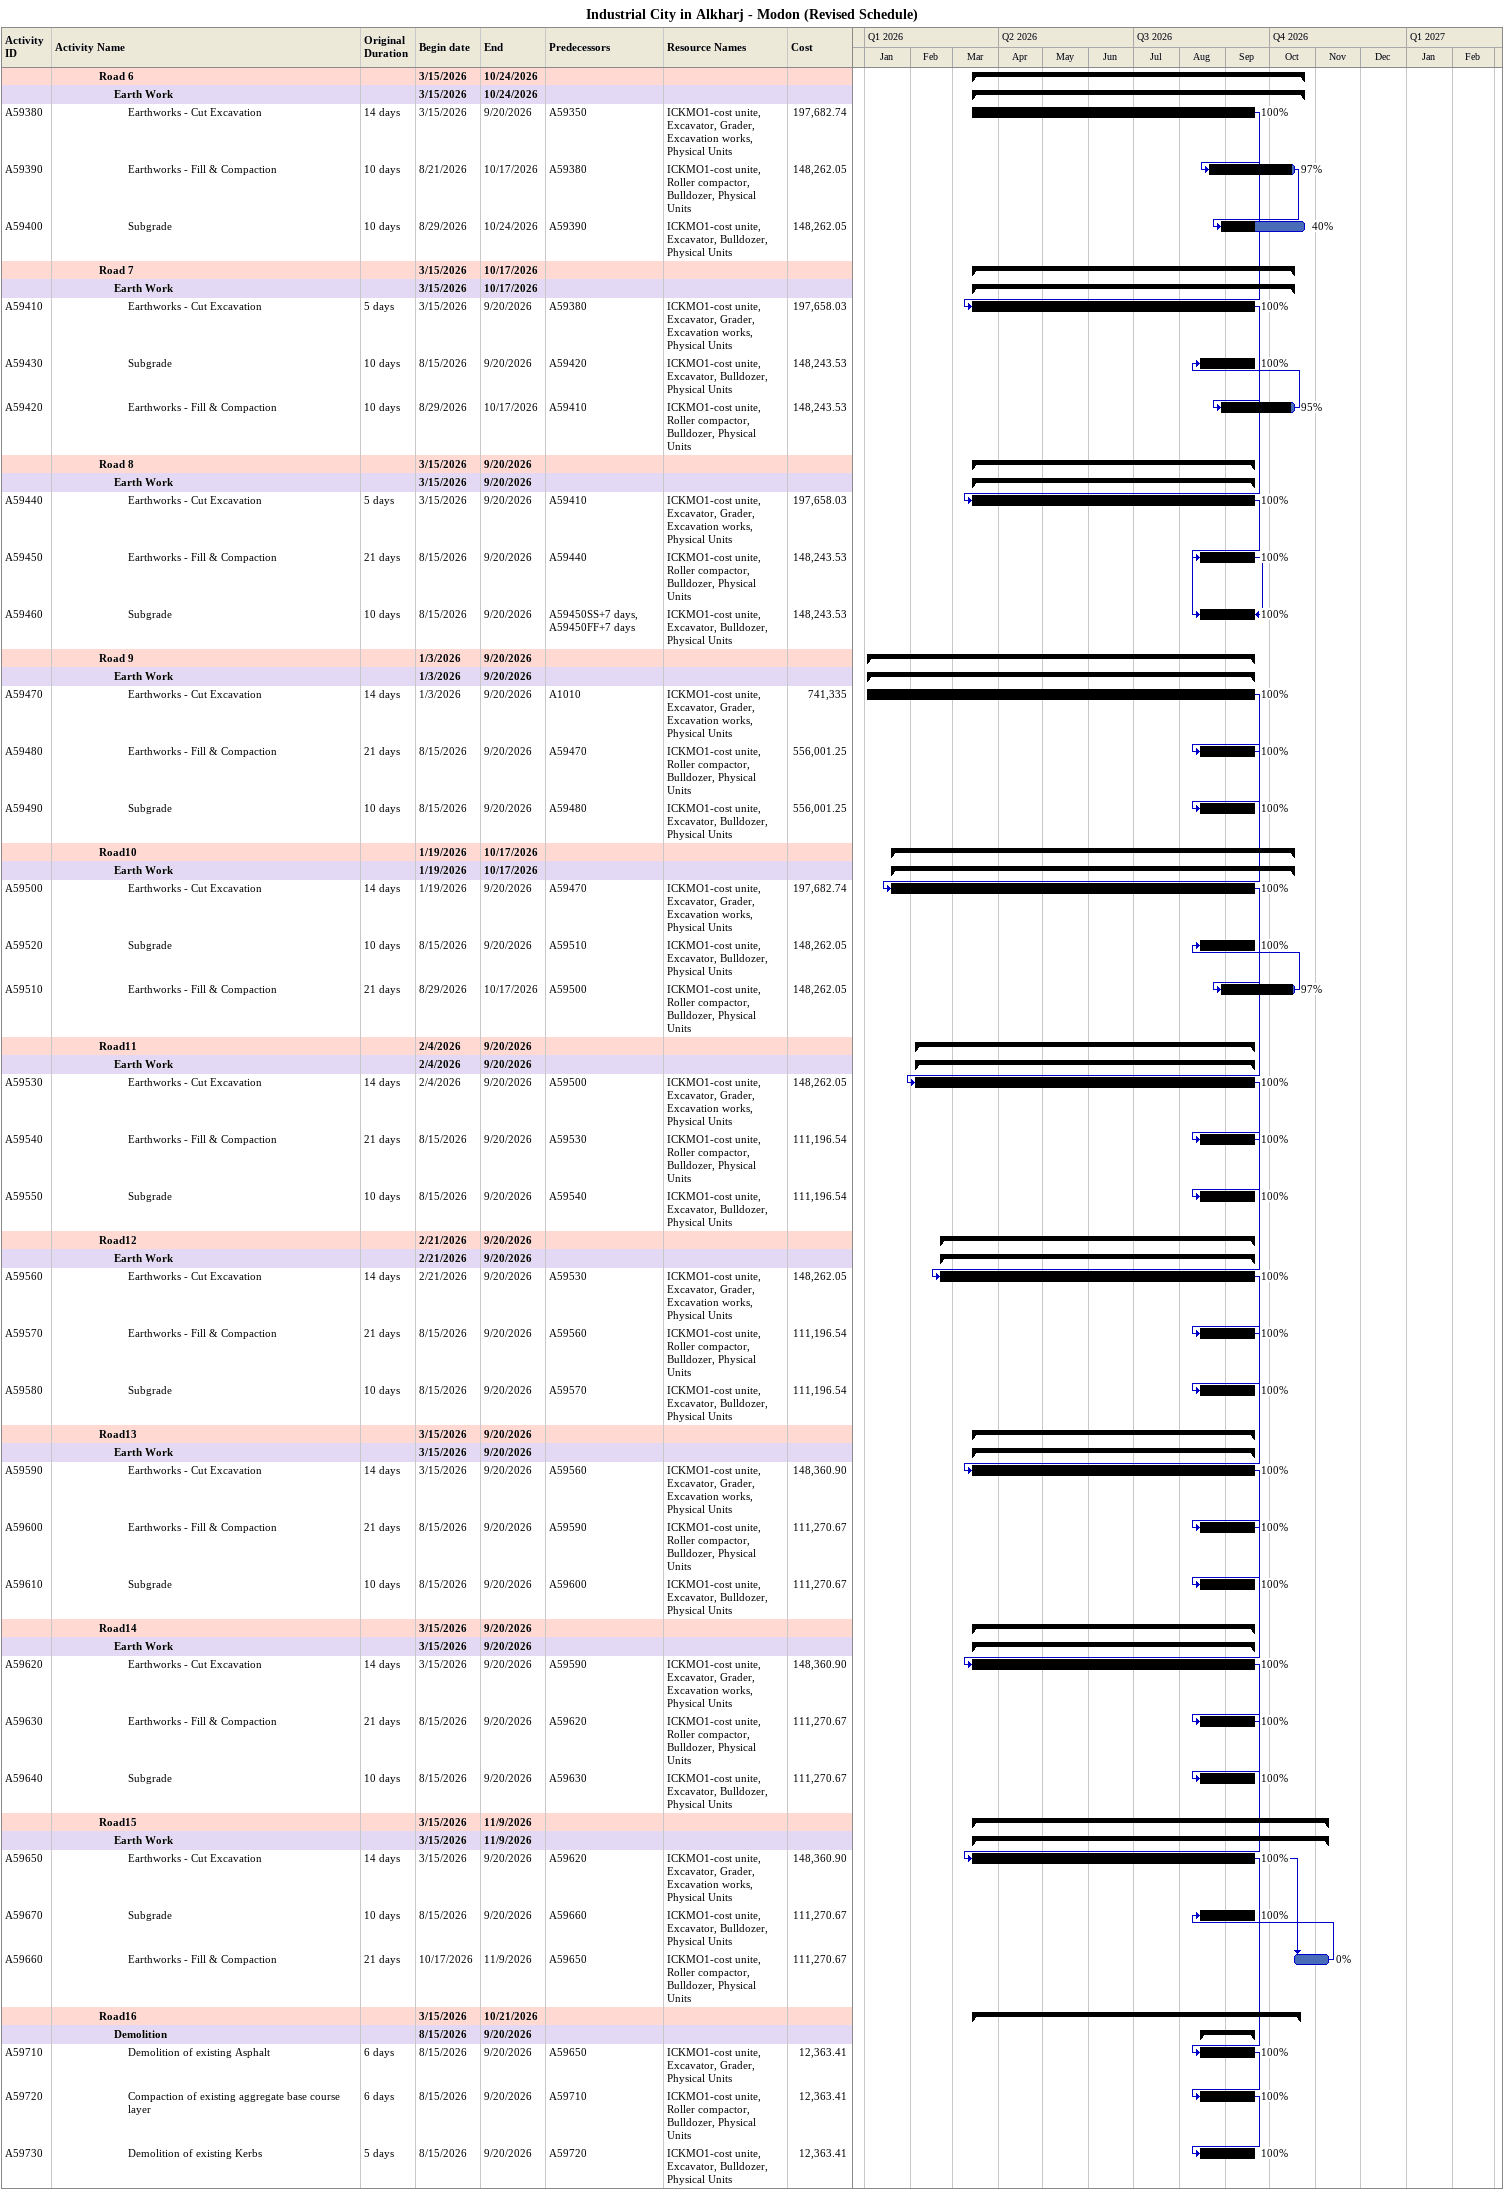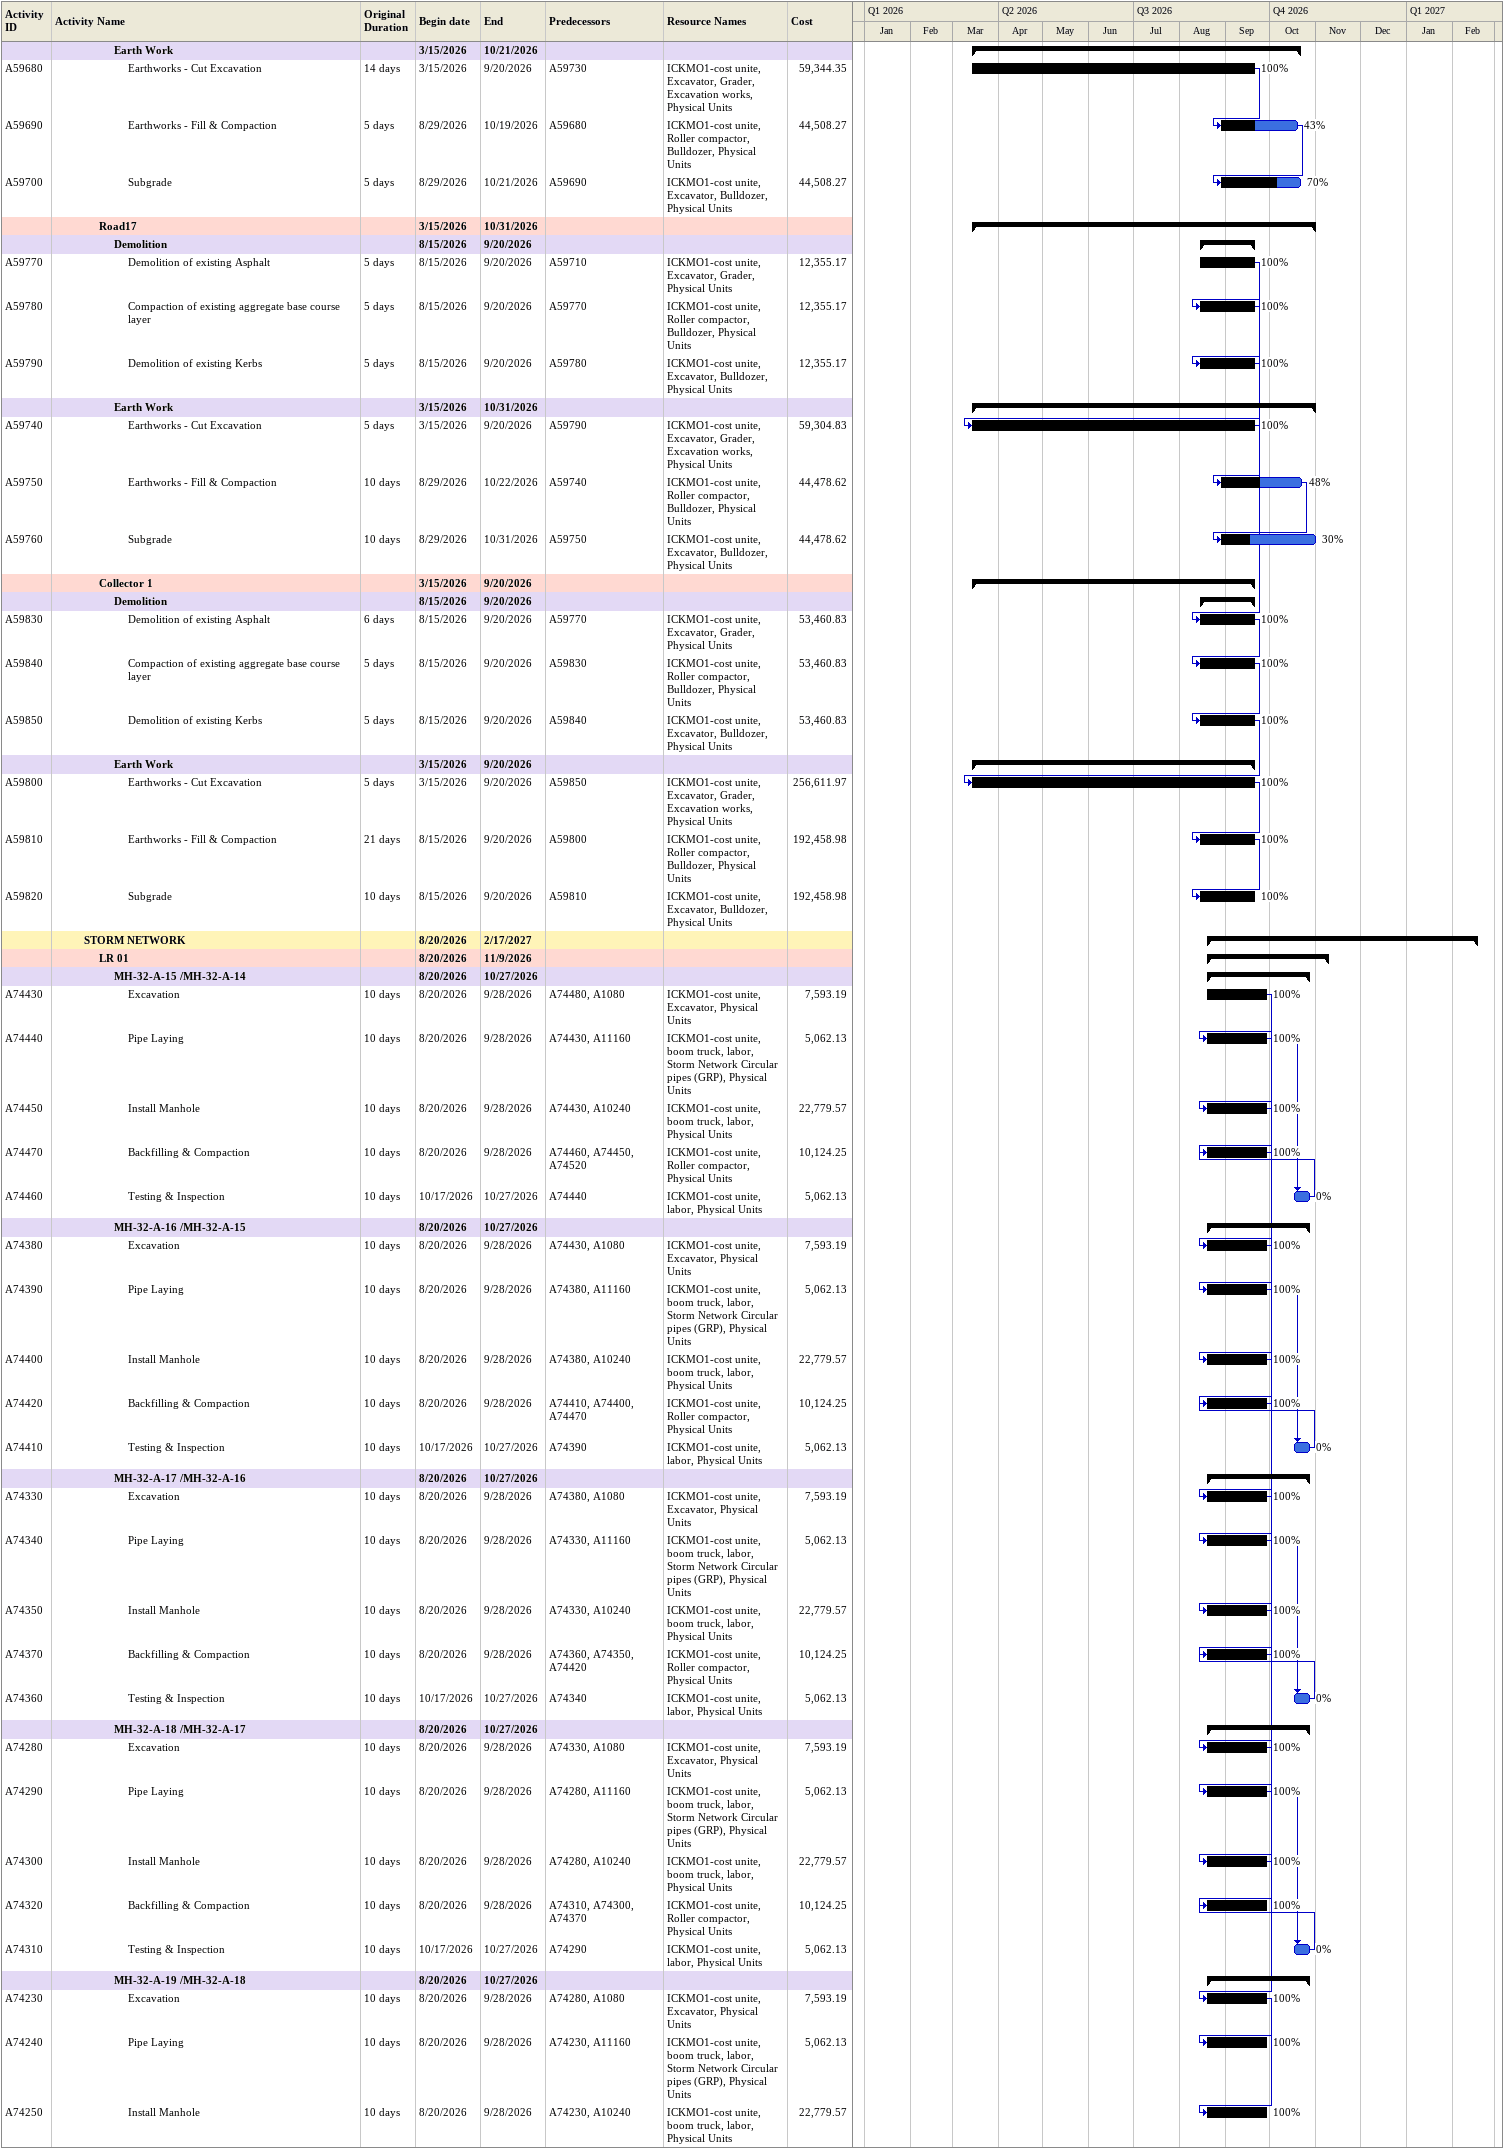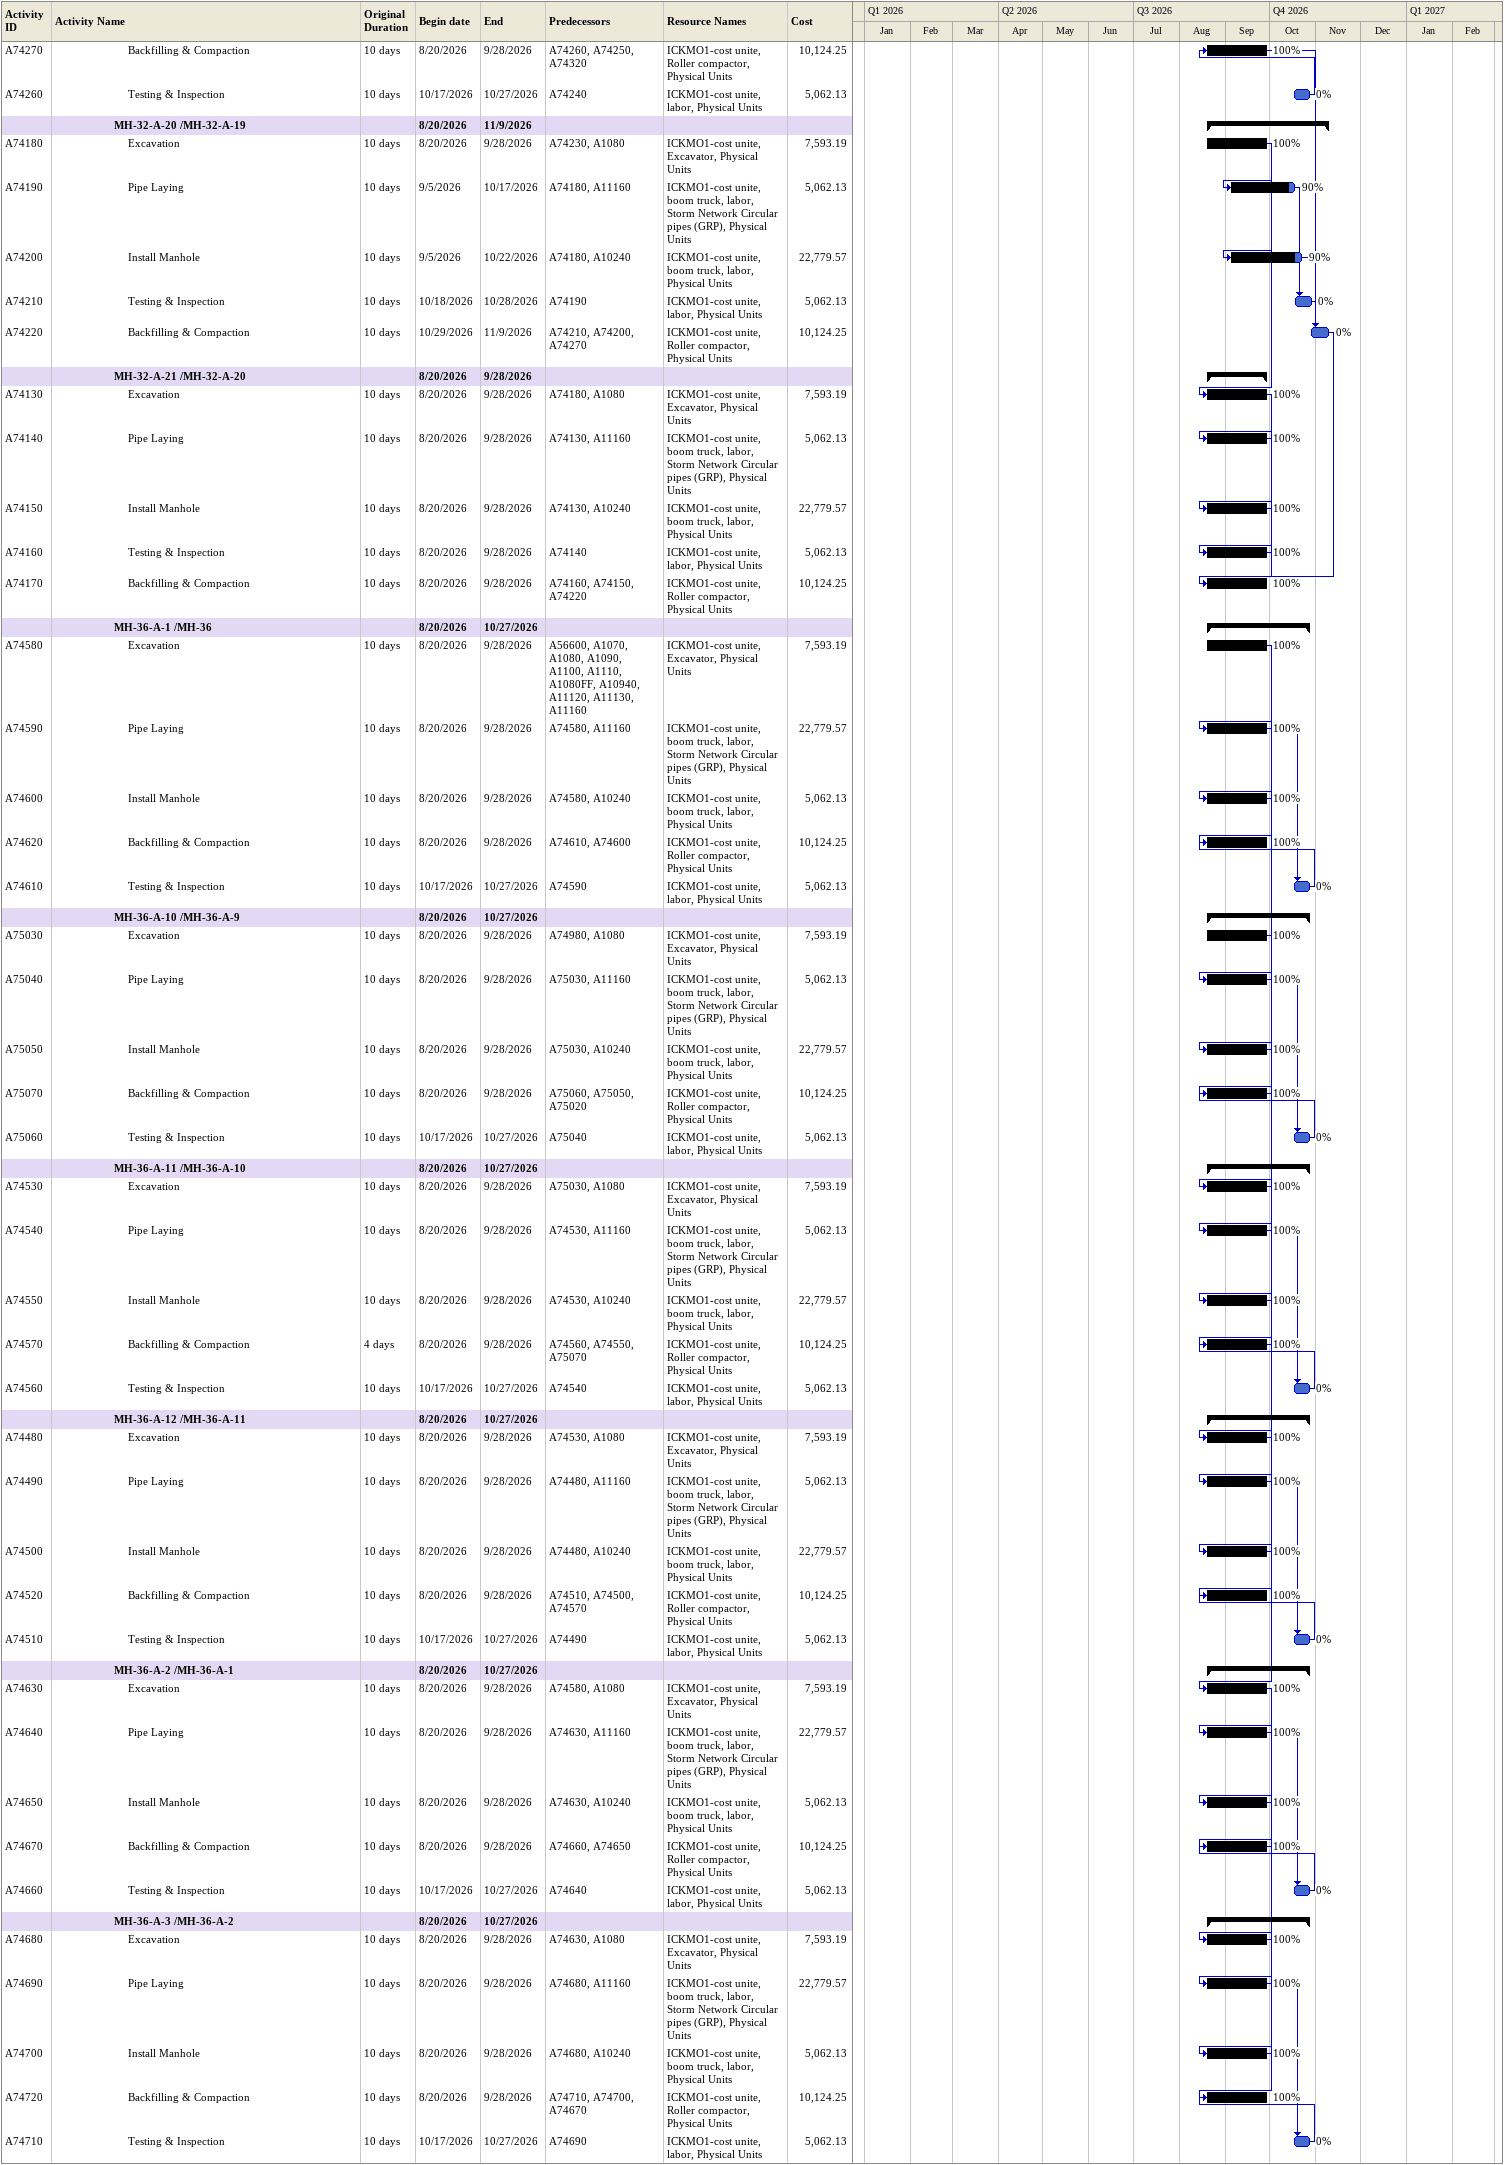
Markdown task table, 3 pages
Industrial City in Alkharj - Modon (Revised Schedule)

| ID | Level | Task | Original duration | Start | Finish | Predecessors | Resources | % complete | Cost |
|---|---|---|---|---|---|---|---|---|---|
|  | 4 | **Road 6** |  | 2026-03-15 | 2026-10-24 |  |  |  |  |
|  | 5 | **Earth Work** |  | 2026-03-15 | 2026-10-24 |  |  |  |  |
| A59380 | 6 | Earthworks - Cut Excavation | 14d | 2026-03-15 | 2026-09-20 | A59350 | ICKMO1-cost unite, Excavator, Grader, Excavation works, Physical Units | 100 | 197682.74 |
| A59390 | 6 | Earthworks - Fill & Compaction | 10d | 2026-08-21 | 2026-10-17 | A59380 | ICKMO1-cost unite, Roller compactor, Bulldozer, Physical Units | 97 | 148262.05 |
| A59400 | 6 | Subgrade | 10d | 2026-08-29 | 2026-10-24 | A59390 | ICKMO1-cost unite, Excavator, Bulldozer, Physical Units | 40 | 148262.05 |
|  | 4 | **Road 7** |  | 2026-03-15 | 2026-10-17 |  |  |  |  |
|  | 5 | **Earth Work** |  | 2026-03-15 | 2026-10-17 |  |  |  |  |
| A59410 | 6 | Earthworks - Cut Excavation | 5d | 2026-03-15 | 2026-09-20 | A59380 | ICKMO1-cost unite, Excavator, Grader, Excavation works, Physical Units | 100 | 197658.03 |
| A59430 | 6 | Subgrade | 10d | 2026-08-15 | 2026-09-20 | A59420 | ICKMO1-cost unite, Excavator, Bulldozer, Physical Units | 100 | 148243.53 |
| A59420 | 6 | Earthworks - Fill & Compaction | 10d | 2026-08-29 | 2026-10-17 | A59410 | ICKMO1-cost unite, Roller compactor, Bulldozer, Physical Units | 95 | 148243.53 |
|  | 4 | **Road 8** |  | 2026-03-15 | 2026-09-20 |  |  |  |  |
|  | 5 | **Earth Work** |  | 2026-03-15 | 2026-09-20 |  |  |  |  |
| A59440 | 6 | Earthworks - Cut Excavation | 5d | 2026-03-15 | 2026-09-20 | A59410 | ICKMO1-cost unite, Excavator, Grader, Excavation works, Physical Units | 100 | 197658.03 |
| A59450 | 6 | Earthworks - Fill & Compaction | 21d | 2026-08-15 | 2026-09-20 | A59440 | ICKMO1-cost unite, Roller compactor, Bulldozer, Physical Units | 100 | 148243.53 |
| A59460 | 6 | Subgrade | 10d | 2026-08-15 | 2026-09-20 | A59450SS+7d, A59450FF+7d | ICKMO1-cost unite, Excavator, Bulldozer, Physical Units | 100 | 148243.53 |
|  | 4 | **Road 9** |  | 2026-01-03 | 2026-09-20 |  |  |  |  |
|  | 5 | **Earth Work** |  | 2026-01-03 | 2026-09-20 |  |  |  |  |
| A59470 | 6 | Earthworks - Cut Excavation | 14d | 2026-01-03 | 2026-09-20 | A1010 | ICKMO1-cost unite, Excavator, Grader, Excavation works, Physical Units | 100 | 741335 |
| A59480 | 6 | Earthworks - Fill & Compaction | 21d | 2026-08-15 | 2026-09-20 | A59470 | ICKMO1-cost unite, Roller compactor, Bulldozer, Physical Units | 100 | 556001.25 |
| A59490 | 6 | Subgrade | 10d | 2026-08-15 | 2026-09-20 | A59480 | ICKMO1-cost unite, Excavator, Bulldozer, Physical Units | 100 | 556001.25 |
|  | 4 | **Road10** |  | 2026-01-19 | 2026-10-17 |  |  |  |  |
|  | 5 | **Earth Work** |  | 2026-01-19 | 2026-10-17 |  |  |  |  |
| A59500 | 6 | Earthworks - Cut Excavation | 14d | 2026-01-19 | 2026-09-20 | A59470 | ICKMO1-cost unite, Excavator, Grader, Excavation works, Physical Units | 100 | 197682.74 |
| A59520 | 6 | Subgrade | 10d | 2026-08-15 | 2026-09-20 | A59510 | ICKMO1-cost unite, Excavator, Bulldozer, Physical Units | 100 | 148262.05 |
| A59510 | 6 | Earthworks - Fill & Compaction | 21d | 2026-08-29 | 2026-10-17 | A59500 | ICKMO1-cost unite, Roller compactor, Bulldozer, Physical Units | 97 | 148262.05 |
|  | 4 | **Road11** |  | 2026-02-04 | 2026-09-20 |  |  |  |  |
|  | 5 | **Earth Work** |  | 2026-02-04 | 2026-09-20 |  |  |  |  |
| A59530 | 6 | Earthworks - Cut Excavation | 14d | 2026-02-04 | 2026-09-20 | A59500 | ICKMO1-cost unite, Excavator, Grader, Excavation works, Physical Units | 100 | 148262.05 |
| A59540 | 6 | Earthworks - Fill & Compaction | 21d | 2026-08-15 | 2026-09-20 | A59530 | ICKMO1-cost unite, Roller compactor, Bulldozer, Physical Units | 100 | 111196.54 |
| A59550 | 6 | Subgrade | 10d | 2026-08-15 | 2026-09-20 | A59540 | ICKMO1-cost unite, Excavator, Bulldozer, Physical Units | 100 | 111196.54 |
|  | 4 | **Road12** |  | 2026-02-21 | 2026-09-20 |  |  |  |  |
|  | 5 | **Earth Work** |  | 2026-02-21 | 2026-09-20 |  |  |  |  |
| A59560 | 6 | Earthworks - Cut Excavation | 14d | 2026-02-21 | 2026-09-20 | A59530 | ICKMO1-cost unite, Excavator, Grader, Excavation works, Physical Units | 100 | 148262.05 |
| A59570 | 6 | Earthworks - Fill & Compaction | 21d | 2026-08-15 | 2026-09-20 | A59560 | ICKMO1-cost unite, Roller compactor, Bulldozer, Physical Units | 100 | 111196.54 |
| A59580 | 6 | Subgrade | 10d | 2026-08-15 | 2026-09-20 | A59570 | ICKMO1-cost unite, Excavator, Bulldozer, Physical Units | 100 | 111196.54 |
|  | 4 | **Road13** |  | 2026-03-15 | 2026-09-20 |  |  |  |  |
|  | 5 | **Earth Work** |  | 2026-03-15 | 2026-09-20 |  |  |  |  |
| A59590 | 6 | Earthworks - Cut Excavation | 14d | 2026-03-15 | 2026-09-20 | A59560 | ICKMO1-cost unite, Excavator, Grader, Excavation works, Physical Units | 100 | 148360.90 |
| A59600 | 6 | Earthworks - Fill & Compaction | 21d | 2026-08-15 | 2026-09-20 | A59590 | ICKMO1-cost unite, Roller compactor, Bulldozer, Physical Units | 100 | 111270.67 |
| A59610 | 6 | Subgrade | 10d | 2026-08-15 | 2026-09-20 | A59600 | ICKMO1-cost unite, Excavator, Bulldozer, Physical Units | 100 | 111270.67 |
|  | 4 | **Road14** |  | 2026-03-15 | 2026-09-20 |  |  |  |  |
|  | 5 | **Earth Work** |  | 2026-03-15 | 2026-09-20 |  |  |  |  |
| A59620 | 6 | Earthworks - Cut Excavation | 14d | 2026-03-15 | 2026-09-20 | A59590 | ICKMO1-cost unite, Excavator, Grader, Excavation works, Physical Units | 100 | 148360.90 |
| A59630 | 6 | Earthworks - Fill & Compaction | 21d | 2026-08-15 | 2026-09-20 | A59620 | ICKMO1-cost unite, Roller compactor, Bulldozer, Physical Units | 100 | 111270.67 |
| A59640 | 6 | Subgrade | 10d | 2026-08-15 | 2026-09-20 | A59630 | ICKMO1-cost unite, Excavator, Bulldozer, Physical Units | 100 | 111270.67 |
|  | 4 | **Road15** |  | 2026-03-15 | 2026-11-09 |  |  |  |  |
|  | 5 | **Earth Work** |  | 2026-03-15 | 2026-11-09 |  |  |  |  |
| A59650 | 6 | Earthworks - Cut Excavation | 14d | 2026-03-15 | 2026-09-20 | A59620 | ICKMO1-cost unite, Excavator, Grader, Excavation works, Physical Units | 100 | 148360.90 |
| A59670 | 6 | Subgrade | 10d | 2026-08-15 | 2026-09-20 | A59660 | ICKMO1-cost unite, Excavator, Bulldozer, Physical Units | 100 | 111270.67 |
| A59660 | 6 | Earthworks - Fill & Compaction | 21d | 2026-10-17 | 2026-11-09 | A59650 | ICKMO1-cost unite, Roller compactor, Bulldozer, Physical Units | 0 | 111270.67 |
|  | 4 | **Road16** |  | 2026-03-15 | 2026-10-21 |  |  |  |  |
|  | 5 | **Demolition** |  | 2026-08-15 | 2026-09-20 |  |  |  |  |
| A59710 | 6 | Demolition of existing Asphalt | 6d | 2026-08-15 | 2026-09-20 | A59650 | ICKMO1-cost unite, Excavator, Grader, Physical Units | 100 | 12363.41 |
| A59720 | 6 | Compaction of existing aggregate base course layer | 6d | 2026-08-15 | 2026-09-20 | A59710 | ICKMO1-cost unite, Roller compactor, Bulldozer, Physical Units | 100 | 12363.41 |
| A59730 | 6 | Demolition of existing Kerbs | 5d | 2026-08-15 | 2026-09-20 | A59720 | ICKMO1-cost unite, Excavator, Bulldozer, Physical Units | 100 | 12363.41 |
|  | 5 | **Earth Work** |  | 2026-03-15 | 2026-10-21 |  |  |  |  |
| A59680 | 6 | Earthworks - Cut Excavation | 14d | 2026-03-15 | 2026-09-20 | A59730 | ICKMO1-cost unite, Excavator, Grader, Excavation works, Physical Units | 100 | 59344.35 |
| A59690 | 6 | Earthworks - Fill & Compaction | 5d | 2026-08-29 | 2026-10-19 | A59680 | ICKMO1-cost unite, Roller compactor, Bulldozer, Physical Units | 43 | 44508.27 |
| A59700 | 6 | Subgrade | 5d | 2026-08-29 | 2026-10-21 | A59690 | ICKMO1-cost unite, Excavator, Bulldozer, Physical Units | 70 | 44508.27 |
|  | 4 | **Road17** |  | 2026-03-15 | 2026-10-31 |  |  |  |  |
|  | 5 | **Demolition** |  | 2026-08-15 | 2026-09-20 |  |  |  |  |
| A59770 | 6 | Demolition of existing Asphalt | 5d | 2026-08-15 | 2026-09-20 | A59710 | ICKMO1-cost unite, Excavator, Grader, Physical Units | 100 | 12355.17 |
| A59780 | 6 | Compaction of existing aggregate base course layer | 5d | 2026-08-15 | 2026-09-20 | A59770 | ICKMO1-cost unite, Roller compactor, Bulldozer, Physical Units | 100 | 12355.17 |
| A59790 | 6 | Demolition of existing Kerbs | 5d | 2026-08-15 | 2026-09-20 | A59780 | ICKMO1-cost unite, Excavator, Bulldozer, Physical Units | 100 | 12355.17 |
|  | 5 | **Earth Work** |  | 2026-03-15 | 2026-10-31 |  |  |  |  |
| A59740 | 6 | Earthworks - Cut Excavation | 5d | 2026-03-15 | 2026-09-20 | A59790 | ICKMO1-cost unite, Excavator, Grader, Excavation works, Physical Units | 100 | 59304.83 |
| A59750 | 6 | Earthworks - Fill & Compaction | 10d | 2026-08-29 | 2026-10-22 | A59740 | ICKMO1-cost unite, Roller compactor, Bulldozer, Physical Units | 48 | 44478.62 |
| A59760 | 6 | Subgrade | 10d | 2026-08-29 | 2026-10-31 | A59750 | ICKMO1-cost unite, Excavator, Bulldozer, Physical Units | 30 | 44478.62 |
|  | 4 | **Collector 1** |  | 2026-03-15 | 2026-09-20 |  |  |  |  |
|  | 5 | **Demolition** |  | 2026-08-15 | 2026-09-20 |  |  |  |  |
| A59830 | 6 | Demolition of existing Asphalt | 6d | 2026-08-15 | 2026-09-20 | A59770 | ICKMO1-cost unite, Excavator, Grader, Physical Units | 100 | 53460.83 |
| A59840 | 6 | Compaction of existing aggregate base course layer | 5d | 2026-08-15 | 2026-09-20 | A59830 | ICKMO1-cost unite, Roller compactor, Bulldozer, Physical Units | 100 | 53460.83 |
| A59850 | 6 | Demolition of existing Kerbs | 5d | 2026-08-15 | 2026-09-20 | A59840 | ICKMO1-cost unite, Excavator, Bulldozer, Physical Units | 100 | 53460.83 |
|  | 5 | **Earth Work** |  | 2026-03-15 | 2026-09-20 |  |  |  |  |
| A59800 | 6 | Earthworks - Cut Excavation | 5d | 2026-03-15 | 2026-09-20 | A59850 | ICKMO1-cost unite, Excavator, Grader, Excavation works, Physical Units | 100 | 256611.97 |
| A59810 | 6 | Earthworks - Fill & Compaction | 21d | 2026-08-15 | 2026-09-20 | A59800 | ICKMO1-cost unite, Roller compactor, Bulldozer, Physical Units | 100 | 192458.98 |
| A59820 | 6 | Subgrade | 10d | 2026-08-15 | 2026-09-20 | A59810 | ICKMO1-cost unite, Excavator, Bulldozer, Physical Units | 100 | 192458.98 |
|  | 3 | **STORM NETWORK** |  | 2026-08-20 | 2027-02-17 |  |  |  |  |
|  | 4 | **LR 01** |  | 2026-08-20 | 2026-11-09 |  |  |  |  |
|  | 5 | **MH-32-A-15 /MH-32-A-14** |  | 2026-08-20 | 2026-10-27 |  |  |  |  |
| A74430 | 6 | Excavation | 10d | 2026-08-20 | 2026-09-28 | A74480, A1080 | ICKMO1-cost unite, Excavator, Physical Units | 100 | 7593.19 |
| A74440 | 6 | Pipe Laying | 10d | 2026-08-20 | 2026-09-28 | A74430, A11160 | ICKMO1-cost unite, boom truck, labor, Storm Network Circular pipes (GRP), Physical Units | 100 | 5062.13 |
| A74450 | 6 | Install Manhole | 10d | 2026-08-20 | 2026-09-28 | A74430, A10240 | ICKMO1-cost unite, boom truck, labor, Physical Units | 100 | 22779.57 |
| A74470 | 6 | Backfilling & Compaction | 10d | 2026-08-20 | 2026-09-28 | A74460, A74450, A74520 | ICKMO1-cost unite, Roller compactor, Physical Units | 100 | 10124.25 |
| A74460 | 6 | Testing & Inspection | 10d | 2026-10-17 | 2026-10-27 | A74440 | ICKMO1-cost unite, labor, Physical Units | 0 | 5062.13 |
|  | 5 | **MH-32-A-16 /MH-32-A-15** |  | 2026-08-20 | 2026-10-27 |  |  |  |  |
| A74380 | 6 | Excavation | 10d | 2026-08-20 | 2026-09-28 | A74430, A1080 | ICKMO1-cost unite, Excavator, Physical Units | 100 | 7593.19 |
| A74390 | 6 | Pipe Laying | 10d | 2026-08-20 | 2026-09-28 | A74380, A11160 | ICKMO1-cost unite, boom truck, labor, Storm Network Circular pipes (GRP), Physical Units | 100 | 5062.13 |
| A74400 | 6 | Install Manhole | 10d | 2026-08-20 | 2026-09-28 | A74380, A10240 | ICKMO1-cost unite, boom truck, labor, Physical Units | 100 | 22779.57 |
| A74420 | 6 | Backfilling & Compaction | 10d | 2026-08-20 | 2026-09-28 | A74410, A74400, A74470 | ICKMO1-cost unite, Roller compactor, Physical Units | 100 | 10124.25 |
| A74410 | 6 | Testing & Inspection | 10d | 2026-10-17 | 2026-10-27 | A74390 | ICKMO1-cost unite, labor, Physical Units | 0 | 5062.13 |
|  | 5 | **MH-32-A-17 /MH-32-A-16** |  | 2026-08-20 | 2026-10-27 |  |  |  |  |
| A74330 | 6 | Excavation | 10d | 2026-08-20 | 2026-09-28 | A74380, A1080 | ICKMO1-cost unite, Excavator, Physical Units | 100 | 7593.19 |
| A74340 | 6 | Pipe Laying | 10d | 2026-08-20 | 2026-09-28 | A74330, A11160 | ICKMO1-cost unite, boom truck, labor, Storm Network Circular pipes (GRP), Physical Units | 100 | 5062.13 |
| A74350 | 6 | Install Manhole | 10d | 2026-08-20 | 2026-09-28 | A74330, A10240 | ICKMO1-cost unite, boom truck, labor, Physical Units | 100 | 22779.57 |
| A74370 | 6 | Backfilling & Compaction | 10d | 2026-08-20 | 2026-09-28 | A74360, A74350, A74420 | ICKMO1-cost unite, Roller compactor, Physical Units | 100 | 10124.25 |
| A74360 | 6 | Testing & Inspection | 10d | 2026-10-17 | 2026-10-27 | A74340 | ICKMO1-cost unite, labor, Physical Units | 0 | 5062.13 |
|  | 5 | **MH-32-A-18 /MH-32-A-17** |  | 2026-08-20 | 2026-10-27 |  |  |  |  |
| A74280 | 6 | Excavation | 10d | 2026-08-20 | 2026-09-28 | A74330, A1080 | ICKMO1-cost unite, Excavator, Physical Units | 100 | 7593.19 |
| A74290 | 6 | Pipe Laying | 10d | 2026-08-20 | 2026-09-28 | A74280, A11160 | ICKMO1-cost unite, boom truck, labor, Storm Network Circular pipes (GRP), Physical Units | 100 | 5062.13 |
| A74300 | 6 | Install Manhole | 10d | 2026-08-20 | 2026-09-28 | A74280, A10240 | ICKMO1-cost unite, boom truck, labor, Physical Units | 100 | 22779.57 |
| A74320 | 6 | Backfilling & Compaction | 10d | 2026-08-20 | 2026-09-28 | A74310, A74300, A74370 | ICKMO1-cost unite, Roller compactor, Physical Units | 100 | 10124.25 |
| A74310 | 6 | Testing & Inspection | 10d | 2026-10-17 | 2026-10-27 | A74290 | ICKMO1-cost unite, labor, Physical Units | 0 | 5062.13 |
|  | 5 | **MH-32-A-19 /MH-32-A-18** |  | 2026-08-20 | 2026-10-27 |  |  |  |  |
| A74230 | 6 | Excavation | 10d | 2026-08-20 | 2026-09-28 | A74280, A1080 | ICKMO1-cost unite, Excavator, Physical Units | 100 | 7593.19 |
| A74240 | 6 | Pipe Laying | 10d | 2026-08-20 | 2026-09-28 | A74230, A11160 | ICKMO1-cost unite, boom truck, labor, Storm Network Circular pipes (GRP), Physical Units | 100 | 5062.13 |
| A74250 | 6 | Install Manhole | 10d | 2026-08-20 | 2026-09-28 | A74230, A10240 | ICKMO1-cost unite, boom truck, labor, Physical Units | 100 | 22779.57 |
| A74270 | 6 | Backfilling & Compaction | 10d | 2026-08-20 | 2026-09-28 | A74260, A74250, A74320 | ICKMO1-cost unite, Roller compactor, Physical Units | 100 | 10124.25 |
| A74260 | 6 | Testing & Inspection | 10d | 2026-10-17 | 2026-10-27 | A74240 | ICKMO1-cost unite, labor, Physical Units | 0 | 5062.13 |
|  | 5 | **MH-32-A-20 /MH-32-A-19** |  | 2026-08-20 | 2026-11-09 |  |  |  |  |
| A74180 | 6 | Excavation | 10d | 2026-08-20 | 2026-09-28 | A74230, A1080 | ICKMO1-cost unite, Excavator, Physical Units | 100 | 7593.19 |
| A74190 | 6 | Pipe Laying | 10d | 2026-09-05 | 2026-10-17 | A74180, A11160 | ICKMO1-cost unite, boom truck, labor, Storm Network Circular pipes (GRP), Physical Units | 90 | 5062.13 |
| A74200 | 6 | Install Manhole | 10d | 2026-09-05 | 2026-10-22 | A74180, A10240 | ICKMO1-cost unite, boom truck, labor, Physical Units | 90 | 22779.57 |
| A74210 | 6 | Testing & Inspection | 10d | 2026-10-18 | 2026-10-28 | A74190 | ICKMO1-cost unite, labor, Physical Units | 0 | 5062.13 |
| A74220 | 6 | Backfilling & Compaction | 10d | 2026-10-29 | 2026-11-09 | A74210, A74200, A74270 | ICKMO1-cost unite, Roller compactor, Physical Units | 0 | 10124.25 |
|  | 5 | **MH-32-A-21 /MH-32-A-20** |  | 2026-08-20 | 2026-09-28 |  |  |  |  |
| A74130 | 6 | Excavation | 10d | 2026-08-20 | 2026-09-28 | A74180, A1080 | ICKMO1-cost unite, Excavator, Physical Units | 100 | 7593.19 |
| A74140 | 6 | Pipe Laying | 10d | 2026-08-20 | 2026-09-28 | A74130, A11160 | ICKMO1-cost unite, boom truck, labor, Storm Network Circular pipes (GRP), Physical Units | 100 | 5062.13 |
| A74150 | 6 | Install Manhole | 10d | 2026-08-20 | 2026-09-28 | A74130, A10240 | ICKMO1-cost unite, boom truck, labor, Physical Units | 100 | 22779.57 |
| A74160 | 6 | Testing & Inspection | 10d | 2026-08-20 | 2026-09-28 | A74140 | ICKMO1-cost unite, labor, Physical Units | 100 | 5062.13 |
| A74170 | 6 | Backfilling & Compaction | 10d | 2026-08-20 | 2026-09-28 | A74160, A74150, A74220 | ICKMO1-cost unite, Roller compactor, Physical Units | 100 | 10124.25 |
|  | 5 | **MH-36-A-1 /MH-36** |  | 2026-08-20 | 2026-10-27 |  |  |  |  |
| A74580 | 6 | Excavation | 10d | 2026-08-20 | 2026-09-28 | A56600, A1070, A1080, A1090, A1100, A1110, A1080FF, A10940, A11120, A11130, A11160 | ICKMO1-cost unite, Excavator, Physical Units | 100 | 7593.19 |
| A74590 | 6 | Pipe Laying | 10d | 2026-08-20 | 2026-09-28 | A74580, A11160 | ICKMO1-cost unite, boom truck, labor, Storm Network Circular pipes (GRP), Physical Units | 100 | 22779.57 |
| A74600 | 6 | Install Manhole | 10d | 2026-08-20 | 2026-09-28 | A74580, A10240 | ICKMO1-cost unite, boom truck, labor, Physical Units | 100 | 5062.13 |
| A74620 | 6 | Backfilling & Compaction | 10d | 2026-08-20 | 2026-09-28 | A74610, A74600 | ICKMO1-cost unite, Roller compactor, Physical Units | 100 | 10124.25 |
| A74610 | 6 | Testing & Inspection | 10d | 2026-10-17 | 2026-10-27 | A74590 | ICKMO1-cost unite, labor, Physical Units | 0 | 5062.13 |
|  | 5 | **MH-36-A-10 /MH-36-A-9** |  | 2026-08-20 | 2026-10-27 |  |  |  |  |
| A75030 | 6 | Excavation | 10d | 2026-08-20 | 2026-09-28 | A74980, A1080 | ICKMO1-cost unite, Excavator, Physical Units | 100 | 7593.19 |
| A75040 | 6 | Pipe Laying | 10d | 2026-08-20 | 2026-09-28 | A75030, A11160 | ICKMO1-cost unite, boom truck, labor, Storm Network Circular pipes (GRP), Physical Units | 100 | 5062.13 |
| A75050 | 6 | Install Manhole | 10d | 2026-08-20 | 2026-09-28 | A75030, A10240 | ICKMO1-cost unite, boom truck, labor, Physical Units | 100 | 22779.57 |
| A75070 | 6 | Backfilling & Compaction | 10d | 2026-08-20 | 2026-09-28 | A75060, A75050, A75020 | ICKMO1-cost unite, Roller compactor, Physical Units | 100 | 10124.25 |
| A75060 | 6 | Testing & Inspection | 10d | 2026-10-17 | 2026-10-27 | A75040 | ICKMO1-cost unite, labor, Physical Units | 0 | 5062.13 |
|  | 5 | **MH-36-A-11 /MH-36-A-10** |  | 2026-08-20 | 2026-10-27 |  |  |  |  |
| A74530 | 6 | Excavation | 10d | 2026-08-20 | 2026-09-28 | A75030, A1080 | ICKMO1-cost unite, Excavator, Physical Units | 100 | 7593.19 |
| A74540 | 6 | Pipe Laying | 10d | 2026-08-20 | 2026-09-28 | A74530, A11160 | ICKMO1-cost unite, boom truck, labor, Storm Network Circular pipes (GRP), Physical Units | 100 | 5062.13 |
| A74550 | 6 | Install Manhole | 10d | 2026-08-20 | 2026-09-28 | A74530, A10240 | ICKMO1-cost unite, boom truck, labor, Physical Units | 100 | 22779.57 |
| A74570 | 6 | Backfilling & Compaction | 4d | 2026-08-20 | 2026-09-28 | A74560, A74550, A75070 | ICKMO1-cost unite, Roller compactor, Physical Units | 100 | 10124.25 |
| A74560 | 6 | Testing & Inspection | 10d | 2026-10-17 | 2026-10-27 | A74540 | ICKMO1-cost unite, labor, Physical Units | 0 | 5062.13 |
|  | 5 | **MH-36-A-12 /MH-36-A-11** |  | 2026-08-20 | 2026-10-27 |  |  |  |  |
| A74480 | 6 | Excavation | 10d | 2026-08-20 | 2026-09-28 | A74530, A1080 | ICKMO1-cost unite, Excavator, Physical Units | 100 | 7593.19 |
| A74490 | 6 | Pipe Laying | 10d | 2026-08-20 | 2026-09-28 | A74480, A11160 | ICKMO1-cost unite, boom truck, labor, Storm Network Circular pipes (GRP), Physical Units | 100 | 5062.13 |
| A74500 | 6 | Install Manhole | 10d | 2026-08-20 | 2026-09-28 | A74480, A10240 | ICKMO1-cost unite, boom truck, labor, Physical Units | 100 | 22779.57 |
| A74520 | 6 | Backfilling & Compaction | 10d | 2026-08-20 | 2026-09-28 | A74510, A74500, A74570 | ICKMO1-cost unite, Roller compactor, Physical Units | 100 | 10124.25 |
| A74510 | 6 | Testing & Inspection | 10d | 2026-10-17 | 2026-10-27 | A74490 | ICKMO1-cost unite, labor, Physical Units | 0 | 5062.13 |
|  | 5 | **MH-36-A-2 /MH-36-A-1** |  | 2026-08-20 | 2026-10-27 |  |  |  |  |
| A74630 | 6 | Excavation | 10d | 2026-08-20 | 2026-09-28 | A74580, A1080 | ICKMO1-cost unite, Excavator, Physical Units | 100 | 7593.19 |
| A74640 | 6 | Pipe Laying | 10d | 2026-08-20 | 2026-09-28 | A74630, A11160 | ICKMO1-cost unite, boom truck, labor, Storm Network Circular pipes (GRP), Physical Units | 100 | 22779.57 |
| A74650 | 6 | Install Manhole | 10d | 2026-08-20 | 2026-09-28 | A74630, A10240 | ICKMO1-cost unite, boom truck, labor, Physical Units | 100 | 5062.13 |
| A74670 | 6 | Backfilling & Compaction | 10d | 2026-08-20 | 2026-09-28 | A74660, A74650 | ICKMO1-cost unite, Roller compactor, Physical Units | 100 | 10124.25 |
| A74660 | 6 | Testing & Inspection | 10d | 2026-10-17 | 2026-10-27 | A74640 | ICKMO1-cost unite, labor, Physical Units | 0 | 5062.13 |
|  | 5 | **MH-36-A-3 /MH-36-A-2** |  | 2026-08-20 | 2026-10-27 |  |  |  |  |
| A74680 | 6 | Excavation | 10d | 2026-08-20 | 2026-09-28 | A74630, A1080 | ICKMO1-cost unite, Excavator, Physical Units | 100 | 7593.19 |
| A74690 | 6 | Pipe Laying | 10d | 2026-08-20 | 2026-09-28 | A74680, A11160 | ICKMO1-cost unite, boom truck, labor, Storm Network Circular pipes (GRP), Physical Units | 100 | 22779.57 |
| A74700 | 6 | Install Manhole | 10d | 2026-08-20 | 2026-09-28 | A74680, A10240 | ICKMO1-cost unite, boom truck, labor, Physical Units | 100 | 5062.13 |
| A74720 | 6 | Backfilling & Compaction | 10d | 2026-08-20 | 2026-09-28 | A74710, A74700, A74670 | ICKMO1-cost unite, Roller compactor, Physical Units | 100 | 10124.25 |
| A74710 | 6 | Testing & Inspection | 10d | 2026-10-17 | 2026-10-27 | A74690 | ICKMO1-cost unite, labor, Physical Units | 0 | 5062.13 |
